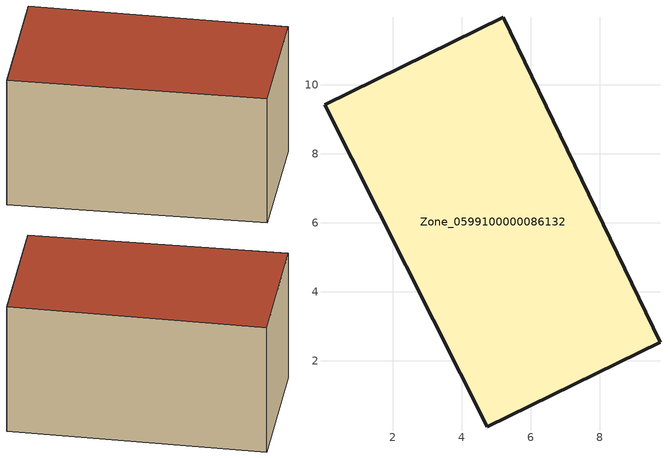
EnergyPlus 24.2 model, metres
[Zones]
Zone_0599100000086132
 floor ground (C_G): 5.21,11.96 9.75,2.53 4.74,0.09 0.03,9.42 z0
 wall outside (C_F): 5.21,11.96 0.03,9.42 4.74,0.09 9.75,2.53 5.21,11.96 z0:5.78
 roof outside (C_R): 9.75,2.53 5.21,11.96 0.03,9.42 4.74,0.09 z5.78
[BUILDING]
Pand.0599100000086132: North Axis=0; Terrain=City; Loads Convergence Tolerance Value=0.04; Temperature Convergence Tolerance Value=0.4; Solar Distribution=FullExterior; Maximum Number of Warmup Days=25; Minimum Number of Warmup Days=1
[Site:Location]
Rotterdam.The.Hague.AP_ZH_NLD Design_Conditions: Latitude=51.96; Longitude=4.45; Time Zone=1; Elevation=-4.5
[SITE:GROUNDTEMPERATURE:BUILDINGSURFACE]
18, 18, 18, 18, 18, 18, 18, 18, 18, 18, 18, 18
[MATERIAL] Thermal Absorptance=0.9; Solar Absorptance=0.7; Visible Absorptance=0.7
Name | Roughness | Thickness | Conductivity | Density | Specific Heat
G.TC.1965-1974 | MediumSmooth | 0.15 | 0.882353 | 540 | 1210
F.TC.1965-1974 | Rough | 0.3 | 0.697674 | 1920 | 840
R.TC.1965-1974 | MediumRough | 0.2 | 0.232558 | 1500 | 1000
[CONSTRUCTION]
C_G: G.TC.1965-1974
C_F: F.TC.1965-1974
C_R: R.TC.1965-1974
[ZONE]
Zone_0599100000086132: Type=1; Multiplier=1; Ceiling Height=Autocalculate; Volume=Autocalculate; Floor Area=autocalculate; Part of Total Floor Area=Yes
[ZONEINFILTRATION:DESIGNFLOWRATE]
Infil_Zone_0599100000086132: Zone or ZoneList or Space or SpaceList=Zone_0599100000086132; Schedule=AlwaysOn; Design Flow Rate Calculation Method=Flow/Area; Flow Rate per Floor Area=0.003; Constant Term Coefficient=1; Temperature Term Coefficient=0; Velocity Term Coefficient=0; Velocity Squared Term Coefficient=0
[HVACTEMPLATE:ZONE:IDEALLOADSAIRSYSTEM]
Zone_0599100000086132: Maximum Heating Supply Air Temperature=50; Minimum Cooling Supply Air Temperature=13; Maximum Heating Supply Air Humidity Ratio=0.0156; Minimum Cooling Supply Air Humidity Ratio=0.0077; Heating Limit=NoLimit; Cooling Limit=NoLimit; Dehumidification Control Type=ConstantSensibleHeatRatio; Cooling Sensible Heat Ratio=0.7; Dehumidification Setpoint=60; Humidification Control Type=None; Humidification Setpoint=30; Outdoor Air Method=None; Outdoor Air Flow Rate per Person=0.00944; Outdoor Air Flow Rate per Zone Floor Area=0; Outdoor Air Flow Rate per Zone=0; Demand Controlled Ventilation Type=None; Outdoor Air Economizer Type=NoEconomizer; Heat Recovery Type=None; Sensible Heat Recovery Effectiveness=0.7; Latent Heat Recovery Effectiveness=0.65
[ZONECONTROL:THERMOSTAT]
ThermostatControl_Zone_0599100000086132: Zone or ZoneList=Zone_0599100000086132; Control Type Schedule=DualSetpointControlType; Control 1=Thermostat_Zone_0599100000086132; Temperature Difference Between Cutout And Setpoint=0
[THERMOSTATSETPOINT:DUALSETPOINT]
Thermostat_Zone_0599100000086132: Heating Setpoint Temperature Schedule=HeatingSetpoint_Zone_0599100000086132; Cooling Setpoint Temperature Schedule=CoolingSetpoint_Zone_0599100000086132
[SCHEDULE:COMPACT]
HeatingSetpoint_Zone_0599100000086132: Through: 12/31, For: AllDays, Until: 24:00, 21
CoolingSetpoint_Zone_0599100000086132: Through: 12/31, For: AllDays, Until: 24:00, 24
DualSetpointControlType: Through: 12/31, For: AllDays, Until: 24:00, 4
AlwaysOn: Through: 12/31, For: AllDays, Until: 24:00, 1
